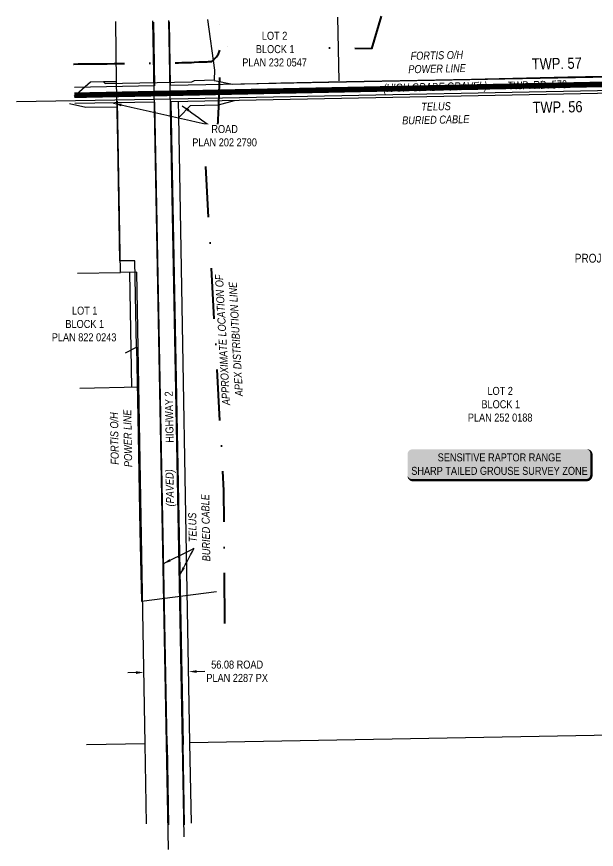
# Model space of a CAD drawing. Extents: x 88833 to 97610, y 5963373 to 5974710.
# Drawn here: x 88833 to 89558, y 5968894 to 5969935 of the extents above; entities that cross this region are included whole.
import ezdxf
from ezdxf.enums import TextEntityAlignment as Align

# ---------------------------------------------------------------- set-up
doc = ezdxf.new("R2010")
doc.units = 0
doc.header["$LTSCALE"] = 5
doc.header["$PDSIZE"] = 5
doc.linetypes.add('DASHDOT', pattern=[25.4, 12.7, -6.35, 0, -6.35])
doc.layers.get('Defpoints').update_dxf_attribs({"color": 9})
for name, color, linetype in [('AS-POWER', 104, 'foc-POWER'), ('AS-POWER-T', 104, 'Continuous'), ('AS-ROADS', 254, 'Continuous'), ('AS-TELEPHONE', 224, 'foc-TEL'), ('AS-TELEPHONE-T', 224, 'Continuous'), ('AS-WILDLIFE-BLOCK', 131, 'Continuous'), ('D-TXT', 6, 'Continuous'), ('L-AREAREQUIRED', 7, 'Continuous'), ('L-ROAD-T', 7, 'Continuous'), ('L-SEC', 7, 'Continuous'), ('L-TITLEDB', 4, 'Continuous'), ('L-TITLEDB-T', 4, 'Continuous')]:
    doc.layers.add(name, color=color, linetype=linetype)
for name, color, linetype, lineweight in [('AS-RECON EXISTING', 151, 'DASHDOT', 40), ('AS-RECON EXISTING-T', 151, 'Continuous', 40), ('T-TEXT', 48, 'Continuous', 18)]:
    doc.layers.add(name, color=color, linetype=linetype, lineweight=lineweight)
doc.styles.add('100L', font='ARIALN.TTF', dxfattribs={"height": 10})
doc.styles.add('80', font='ARIALN.TTF', dxfattribs={"height": 10})
doc.styles.add('80CG', font='ARIALN.TTF', dxfattribs={"height": 10})
doc.styles.add('80L', font='ARIALN.TTF', dxfattribs={"height": 10})
doc.styles.add('80LS', font='ARIALNI.TTF', dxfattribs={"height": 10})
doc.styles.add('foc-LtypeFont', font='ARIALN.TTF', dxfattribs={"height": 7.35})
doc.linetypes.add('foc-POWER', pattern='A,6,-1,["P",foc-LtypeFont,S=0.2,R=0,X=-0.625,Y=-0.75],-1.24,4', length=12.24)
doc.linetypes.add('foc-TEL', pattern='A,2,-1,["T",foc-LtypeFont,S=0.2,R=0,X=-0.425,Y=-0.75],-1.24,8', length=12.24)
doc.linetypes.add('foc-TEL-NOLINE', pattern='A,0,-2,["T",foc-LtypeFont,S=0.2,R=0,X=-0.425,Y=-0.75],-10.24', length=12.24)
doc.dimstyles.new('Compass 5 000', dxfattribs={"dimscale": 5, "dimtxt": 9, "dimasz": 2, "dimexe": 0.2, "dimexo": 0.0625, "dimgap": 0.5, "dimtad": 0, "dimtih": 1, "dimtoh": 1, "dimzin": 0, "dimdsep": 46, "dimtxsty": '80CG', "dimcen": 0.1, "dimse1": 1, "dimse2": 1, "dimclrd": 256, "dimclrt": 256, "dimaunit": 1, "dimadec": 4, "dimazin": 0, "dimtfac": 0.06, "dimtofl": 0, "dimtmove": 0, "dimatfit": 1, "dimfxl": 0.2, "dimtolj": 1, "dimtzin": 0, "dimlwd": -1, "dimarcsym": 0})

# ---------------------------------------------------------------- blocks, each defined once
blk = doc.blocks.new('*D514')
at = {"layer": 'Defpoints', "color": 0, "transparency": 16777216}
for p in [(88989, 5969296.1), (89045, 5969297.1), (89048.2, 5969116.3)]:
    blk.add_point(p, dxfattribs=at)
at = {"layer": 'L-TITLEDB-T', "transparency": 16777216}
for p, q in [((88982.2, 5969115.1), (88972.2, 5969114.9)), ((89058.2, 5969116.5), (89068.2, 5969116.7))]:
    blk.add_line(p, q, dxfattribs=at)
for points in [[(88982.2, 5969116.8), (88982.2, 5969113.4), (88992.2, 5969115.3)], [(89058.2, 5969118.1), (89058.3, 5969114.8), (89048.2, 5969116.3)]]:
    blk.add_solid(points, dxfattribs=at)
at = {"layer": 'L-TITLEDB-T', "transparency": 16777216, "insert": (89108.8, 5969116.7), "char_height": 10, "attachment_point": 5, "style": '80CG'}
blk.add_mtext('\\A1;56.08 ROAD\\PPLAN 2287 PX', dxfattribs=at)
blk = doc.blocks.new('*U851')
h = blk.add_hatch(color=255)
edge = h.paths.add_edge_path()
edge.add_line((-109, -20), (109, -20))
edge.add_arc((109, -14), 6, 270, 360)
edge.add_line((115, -14), (115, 12.5))
edge.add_arc((109, 12.5), 6, 0, 90)
edge.add_line((109, 18.5), (-109, 18.5))
edge.add_arc((-109, 12.5), 6, 90, 180)
edge.add_line((-115, 12.5), (-115, -14))
edge.add_arc((-109, -14), 6, 180, 270)
at = {"color": 131, "flags": 128}
blk.add_lwpolyline([(-109, -20, 3, 3, 0), (109, -20, 3, 3, 0.414214), (115, -14, 3, 3, 0), (115, 12.5, 3, 0, 0.414214), (109, 18.5, 0, 0, 0), (-109, 18.5, 0, 0, 0.414214), (-115, 12.5, 0, 0, 0), (-115, -14, 0, 3, 0.414214)], format="xyseb", close=True, dxfattribs=at)
at = {"color": 131, "style": '80'}
blk.add_attdef('ENTER_TEXT_001', (-36, -5), '', height=10, dxfattribs=at)

msp = doc.modelspace()

# ---------------------------------------------------------------- linework, layer by layer
at = {"layer": 'AS-POWER', "flags": 128}
for points in [[(88956.631, 5969929.002), (88957.728, 5969853.644), (88941.629, 5969853.332), (88943.932, 5969851.624), (89052.333, 5969853.38), (89055.324, 5969855.354), (89080.45, 5969855.823), (89080.894, 5969867.979), (89072.36, 5969931.274)], [(89080.145, 5969855.296), (89080.311, 5969855.299), (89103.043, 5969850.717), (89163.515, 5969852.27), (89223.186, 5969853.349), (89401.678, 5969857.005), (89522.368, 5969859.656), (89631.876, 5969861.77), (89732.925, 5969865.201), (89856.875, 5969868.349), (89926.774, 5969866.351), (89933.163, 5969916.301)], [(88941.629, 5969853.332), (88925.513, 5969853.018), (88905.173, 5969834.998)], [(88982.763, 5969521.667), (88980.691, 5969629.836), (88980.69, 5969629.909), (88962.171, 5969629.882), (88960.819, 5969704.468), (88959.454, 5969779.043), (88958.088, 5969853.647)], [(88969.155, 5969514.688), (88982.763, 5969521.667), (88985.251, 5969411.716), (88987.255, 5969292.7), (88989.116, 5969204.475), (89082.895, 5969216.318)]]:
    msp.add_lwpolyline(points, dxfattribs=at)
at = {"layer": 'AS-RECON EXISTING', "flags": 128}
for points in [[(88904.4, 5969875.771), (88904.764, 5969875.795), (88910.051, 5969876.006), (88919.252, 5969876.225), (88927.531, 5969876.157), (88934.608, 5969876.04), (88946.113, 5969876.197), (88955.239, 5969876.481), (88963.296, 5969876.405), (88982.154, 5969876.827), (89003.726, 5969876.952), (89010.026, 5969877.077), (89017.223, 5969877.449), (89021.899, 5969877.483), (89024.335, 5969877.494), (89033.014, 5969877.414), (89035.34, 5969877.372), (89039.739, 5969877.515), (89051.575, 5969877.76), (89055.154, 5969878.113), (89060.731, 5969878.471), (89066.115, 5969878.589), (89069.522, 5969878.576), (89071.121, 5969878.57), (89073.129, 5969878.776), (89076.987, 5969878.777), (89079.375, 5969880.714), (89079.94, 5969881.579), (89080.506, 5969882.265), (89082.895, 5969884.902), (89085.291, 5969888.374), (89086.914, 5969892.064), (89088.352, 5969897), (89088.269, 5969898.275), (89088.293, 5969899.766), (89088.026, 5969916.362), (89086.643, 5969931.554)], [(89288.902, 5969935.525), (89276.749, 5969894.566), (89109.376, 5969899.267), (89088.352, 5969897)], [(89093.4, 5969176.333), (89092.264, 5969342.618), (89068.077, 5969775.51), (89067.862, 5969795.6), (89071.402, 5969799.195), (89073.489, 5969798.363), (89084.64, 5969798.297), (89086.102, 5969822.32), (89086.327, 5969842.016), (89086.799, 5969847.759), (89087.387, 5969859.294), (89087.36, 5969868.586), (89087.592, 5969873.776), (89087.448, 5969877.02), (89087.411, 5969877.545), (89087.321, 5969878.2), (89086.365, 5969878.442), (89085.564, 5969878.447), (89084.242, 5969878.454), (89083.366, 5969878.46), (89080.688, 5969878.666), (89079.341, 5969878.583), (89076.987, 5969878.777)]]:
    msp.add_lwpolyline(points, dxfattribs=at)
at = {"layer": 'AS-ROADS', "const_width": 7, "flags": 128}
msp.add_lwpolyline([(88905.14, 5969836.708), (90036.827, 5969860.088), (90749.64, 5969873.976), (91710.331, 5969892.624), (92348.91, 5969905.142), (92382.505, 5969905.836)], dxfattribs=at)
at = {"layer": 'AS-TELEPHONE', "linetype": 'foc-TEL-NOLINE', "flags": 128}
for points in [[(89022.834, 5968894.176), (89020.512, 5969026.575), (89003.362, 5969929.919)], [(89042.66, 5968909.764), (89040.605, 5969026.952), (89023.455, 5969930.314)]]:
    msp.add_lwpolyline(points, dxfattribs=at)
at = {"layer": 'AS-TELEPHONE', "flags": 128}
msp.add_lwpolyline([(88833.114, 5969828.893), (89005.22, 5969831.929), (89729.645, 5969845.901), (89829.626, 5969847.833), (90634.16, 5969863.377), (90736.218, 5969865.443), (90812.333, 5969866.926), (90812.685, 5969866.933), (92264.194, 5969896.313), (92382.627, 5969898.534)], dxfattribs=at)
at = {"layer": 'L-SEC', "flags": 128}
for points in [[(89004.019, 5969927.988), (89005.497, 5969848.385)], [(89025.557, 5969848.772), (89024.037, 5969928.381)], [(89829.869, 5969864.288), (89729.889, 5969862.356), (89025.557, 5969848.772)], [(89005.497, 5969848.385), (88905.513, 5969846.621)], [(89830.258, 5969844.172), (89730.277, 5969842.24), (89025.945, 5969828.656)], [(89005.852, 5969828.268), (88905.894, 5969826.505)], [(89021.109, 5969024.643), (89005.852, 5969828.268)], [(89025.945, 5969828.656), (89041.202, 5969025.02)], [(89021.109, 5969024.643), (89022.863, 5968924.631)], [(89042.956, 5968925.001), (89041.202, 5969025.02)]]:
    msp.add_lwpolyline(points, dxfattribs=at)
at = {"layer": 'L-TITLEDB', "flags": 128}
for points in [[(89236.297, 5969854.78), (89234.733, 5969934.461)], [(88899.148, 5969826.396), (88919.433, 5969821.718), (88959.389, 5969822.451)], [(88993.823, 5969026.125), (88983.215, 5969615.525), (88963.119, 5969615.162), (88959.264, 5969829.367)], [(89035.754, 5969810.788), (89035.429, 5969828.839)], [(89035.791, 5969808.868), (89050.506, 5969824.15), (89085.468, 5969824.814), (89105.354, 5969830.188)], [(89049.854, 5969027.125), (89035.754, 5969810.788)], [(88909.357, 5969614.19), (88963.119, 5969615.162)], [(88974.085, 5969615.36), (88976.672, 5969471.518)], [(88985.803, 5969471.683), (88912.083, 5969470.351)], [(89693.21, 5969039.182), (89049.854, 5969027.125)], [(88993.823, 5969026.125), (88920.526, 5969024.912)], [(88995.649, 5968926.071), (88993.823, 5969026.125)], [(89051.65, 5968927.105), (89049.854, 5969027.125)]]:
    msp.add_lwpolyline(points, dxfattribs=at)

# ---------------------------------------------------------------- block references
at = {"layer": 'AS-WILDLIFE-BLOCK'}
ref = msp.add_blockref('*U851', (89436.786, 5969375.695), dxfattribs=dict(at, xscale=0.9992045070000001, yscale=0.9992045070000001, zscale=0.9992045070000001))
ref.add_attrib('ENTER_TEXT_001', 'SENSITIVE RAPTOR RANGE', (89359.563, 5969379.111), dxfattribs={"layer": '0', "color": 131, "height": 9.99205, "style": '80'})
ref.add_attrib('ENTER_TEXT_002', 'SHARP TAILED GROUSE SURVEY ZONE', (89326.492, 5969362.281), dxfattribs={"layer": '0', "color": 131, "height": 9.99205, "style": '80'})

# ---------------------------------------------------------------- texts
at = {"layer": 'AS-POWER-T', "char_height": 10, "attachment_point": 1, "style": '100L'}
for insert, rotation in [((89315.937, 5969890.718), 1.257924), ((88951.054, 5969365.232), 90.964583)]:
    msp.add_mtext_dynamic_manual_height_columns('\\pi9.6237;{\\fArial Narrow|b0|i1|c0|p34;FORTIS O/H\\P\\pi6.3699;POWER LINE}', width=84.62251, gutter_width=55, heights=[0], dxfattribs=dict(at, insert=insert, rotation=rotation))
at = {"layer": 'AS-RECON EXISTING-T', "insert": (89090.127, 5969449.017), "char_height": 10, "attachment_point": 1, "rotation": 93.197916, "style": '100L'}
msp.add_mtext_dynamic_manual_height_columns('\\pi0.05;{\\fArial Narrow|b0|i1|c0|p34;APPROXIMATE LOCATION OF\\P\\pi10.265;APEX DISTRIBUTION LINE}', width=164.25416, gutter_width=50, heights=[0], dxfattribs=at)
at = {"layer": 'AS-TELEPHONE-T', "char_height": 10, "attachment_point": 1, "style": '100L'}
for insert, rotation in [((89314.333, 5969826.864), 1.257924), ((89048.694, 5969253.465), 91.030779)]:
    msp.add_mtext_dynamic_manual_height_columns('\\pi24.532;{\\fArial Narrow|b0|i1|c0|p34;TELUS\\P\\pi0.29898;BURIED CABLE}', width=84.62251, gutter_width=55, heights=[0], dxfattribs=dict(at, insert=insert, rotation=rotation))
at = {"layer": 'D-TXT', "color": 3, "char_height": 14, "attachment_point": 1, "rotation": 1.014592, "style": '80L'}
for s, insert in [('TWP. 57', (89477.158, 5969882.881)), ('TWP. 56', (89478.121, 5969828.494))]:
    msp.add_mtext_dynamic_manual_height_columns(s, width=101.3954, gutter_width=47.5, heights=[0], dxfattribs=dict(at, insert=insert))
at = {"layer": 'L-AREAREQUIRED', "color": 5, "style": '100L'}
msp.add_text('PROJECT AREA = 0.284 HA  0.70 AC.', height=11, dxfattribs=at).set_placement((89640.599, 5969624.245), align=Align.BOTTOM_CENTER)
at = {"layer": 'L-ROAD-T', "char_height": 10, "width": 74.18777, "attachment_point": 2, "style": '80L'}
for s, insert, rotation in [('TWP. RD. 570', (89484.3, 5969854.63), 1.427449), ('HIGHWAY 2', (89018.818, 5969434.442), 91.087642)]:
    msp.add_mtext(s, dxfattribs=dict(at, insert=insert, rotation=rotation))
at = {"layer": 'L-TITLEDB-T', "char_height": 9.99205, "attachment_point": 1, "style": '100L'}
for s, insert in [('\\pi29.792;LOT 1\\P\\pi21.538;BLOCK 1\\P\\pi4.5324;PLAN 822 0243', (88872.504, 5969572.523)), ('\\pi29.035;LOT 2\\P\\pi21.538;BLOCK 1\\P\\pi4.5187;PLAN 252 0188', (89392.713, 5969472.181))]:
    msp.add_mtext_dynamic_manual_height_columns(s, width=88.46266, gutter_width=55, heights=[0], dxfattribs=dict(at, insert=insert))
at = {"layer": 'T-TEXT', "char_height": 10, "width": 135.64186, "attachment_point": 2, "style": '80LS'}
for s, insert, rotation in [('(HIGH GRADE GRAVEL)', (89356.39, 5969852.276), 1.328134), ('(PAVED)', (89019.526, 5969345.886), 91.087642)]:
    msp.add_mtext(s, dxfattribs=dict(at, insert=insert, rotation=rotation))

# ---------------------------------------------------------------- dimensions: what is measured, and where the dimension line sits
at = {"layer": 'L-TITLEDB-T'}
dim = msp.add_linear_dim(base=(89048.25, 5969116.291), p1=(88988.965, 5969296.05), p2=(89044.997, 5969297.058), angle=1.030779, text='56.08 ROAD\\PPLAN 2287 PX', dimstyle='Compass 5 000', dxfattribs=at)
dim.commit()
dim.dimension.update_dxf_attribs({"geometry": '*D514', "text_midpoint": (89108.799, 5969116.651), "dimtype": 161})

# ---------------------------------------------------------------- leaders
at = {"layer": 'AS-TELEPHONE-T', "path_type": 1}
for points in [[(89016.114, 5969251.071), (89055.177, 5969270.591)], [(89037.221, 5969237.219), (89055.177, 5969270.591)]]:
    msp.add_leader(points, dimstyle='Compass 5 000', override={"dimgap": 0.5, "dimtad": 0}, dxfattribs=at)
at = {"layer": 'L-TITLEDB-T', "path_type": 1}
for points in [[(88954.296, 5969826.699), (89072.444, 5969800.112)], [(89040.141, 5969823.612), (89072.444, 5969800.112)]]:
    msp.add_leader(points, dimstyle='Compass 5 000', override={"dimgap": 0.5, "dimtad": 0}, dxfattribs=at)

# ---------------------------------------------------------------- next in the draw order: texts
at = {"layer": 'L-TITLEDB-T', "char_height": 9.99205, "attachment_point": 1, "style": '100L', "bg_fill": 3, "box_fill_scale": 1.1, "bg_fill_color": 256, "bg_fill_transparency": 0}
for s, insert in [('\\pi29.035;LOT 2\\P\\pi21.538;BLOCK 1\\P\\pi4.5324;PLAN 232 0547', (89110.676, 5969916.101)), ('\\pi28.453;ROAD\\P\\pi4.5426;PLAN 202 2790', (89048.164, 5969799.51))]:
    msp.add_mtext_dynamic_manual_height_columns(s, width=88.46266, gutter_width=55, heights=[0], dxfattribs=dict(at, insert=insert))

doc.saveas('drawing.dxf')
